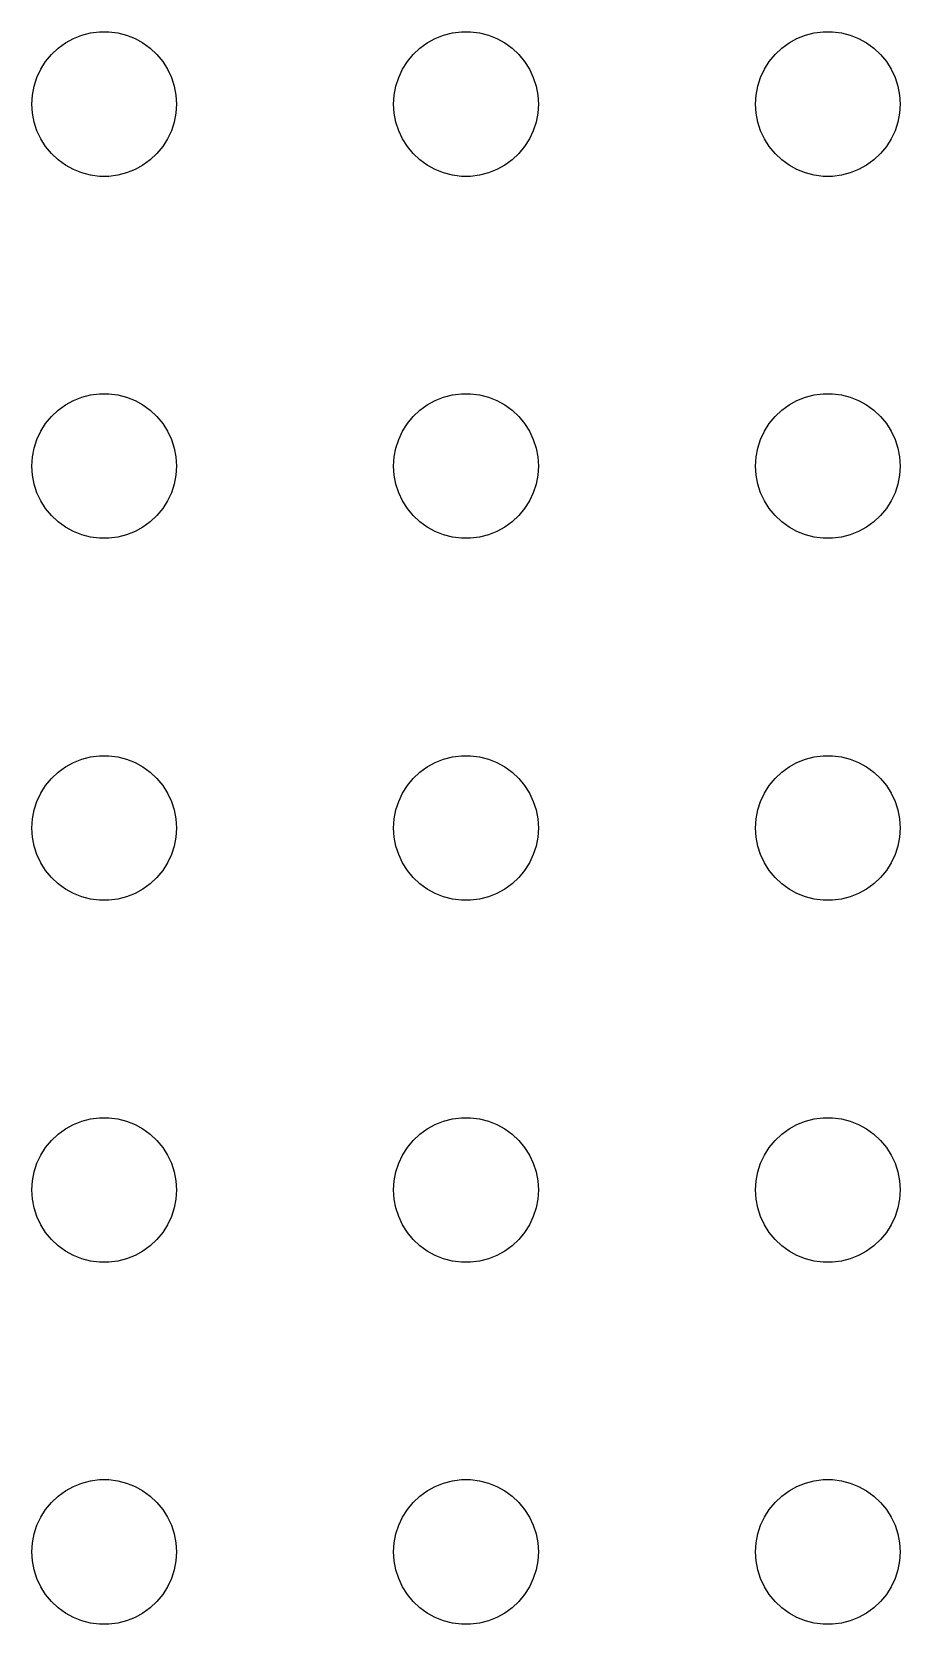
# Model space of a CAD drawing. Header units: metres. Extents: x -150 to 150, y -149 to 149.
# Drawn here: x -99 to -81, y -76.5 to -43.5 of the extents above; entities that cross this region are included whole.
import ezdxf

# ---------------------------------------------------------------- set-up
doc = ezdxf.new("R2010")
doc.units = ezdxf.units.M

msp = doc.modelspace()

# ---------------------------------------------------------------- linework, layer by layer
for p, q in [((-97.9635, -43.5734), (-97.7811, -43.5266)), ((-97.7811, -43.5266), (-97.5942, -43.503)), ((-97.5942, -43.503), (-97.4058, -43.503)), ((-97.4058, -43.503), (-97.2189, -43.5266)), ((-97.2189, -43.5266), (-97.0365, -43.5734)), ((-90.4635, -43.5734), (-90.2811, -43.5266)), ((-90.2811, -43.5266), (-90.0942, -43.503)), ((-90.0942, -43.503), (-89.9058, -43.503)), ((-89.9058, -43.503), (-89.7189, -43.5266)), ((-89.7189, -43.5266), (-89.5365, -43.5734)), ((-82.9635, -43.5734), (-82.7811, -43.5266)), ((-82.7811, -43.5266), (-82.5942, -43.503)), ((-82.5942, -43.503), (-82.4058, -43.503)), ((-82.4058, -43.503), (-82.2189, -43.5266)), ((-82.2189, -43.5266), (-82.0365, -43.5734)), ((-98.5934, -43.9732), (-98.4561, -43.8442)), ((-98.4561, -43.8442), (-98.3037, -43.7335)), ((-98.3037, -43.7335), (-98.1387, -43.6428)), ((-98.1387, -43.6428), (-97.9635, -43.5734)), ((-97.0365, -43.5734), (-96.8613, -43.6428)), ((-96.8613, -43.6428), (-96.6963, -43.7335)), ((-96.6963, -43.7335), (-96.5439, -43.8442)), ((-96.5439, -43.8442), (-96.4065, -43.9732)), ((-91.0934, -43.9732), (-90.9561, -43.8442)), ((-90.9561, -43.8442), (-90.8037, -43.7335)), ((-90.8037, -43.7335), (-90.6387, -43.6428)), ((-90.6387, -43.6428), (-90.4635, -43.5734)), ((-89.5365, -43.5734), (-89.3613, -43.6428)), ((-89.3613, -43.6428), (-89.1963, -43.7335)), ((-89.1963, -43.7335), (-89.0439, -43.8442)), ((-89.0439, -43.8442), (-88.9065, -43.9732)), ((-83.5934, -43.9732), (-83.4561, -43.8442)), ((-83.4561, -43.8442), (-83.3037, -43.7335)), ((-83.3037, -43.7335), (-83.1387, -43.6428)), ((-83.1387, -43.6428), (-82.9635, -43.5734)), ((-82.0365, -43.5734), (-81.8613, -43.6428)), ((-81.8613, -43.6428), (-81.6963, -43.7335)), ((-81.6963, -43.7335), (-81.5439, -43.8442)), ((-81.5439, -43.8442), (-81.4065, -43.9732)), ((-98.8145, -44.2774), (-98.7135, -44.1183)), ((-98.7135, -44.1183), (-98.5934, -43.9732)), ((-96.4065, -43.9732), (-96.2865, -44.1183)), ((-96.2865, -44.1183), (-96.1855, -44.2774)), ((-91.3145, -44.2774), (-91.2135, -44.1183)), ((-91.2135, -44.1183), (-91.0934, -43.9732)), ((-88.9065, -43.9732), (-88.7865, -44.1183)), ((-88.7865, -44.1183), (-88.6855, -44.2774)), ((-83.8145, -44.2774), (-83.7135, -44.1183)), ((-83.7135, -44.1183), (-83.5934, -43.9732)), ((-81.4065, -43.9732), (-81.2865, -44.1183)), ((-81.2865, -44.1183), (-81.1855, -44.2774)), ((-98.9529, -44.627), (-98.8947, -44.4478)), ((-98.8947, -44.4478), (-98.8145, -44.2774)), ((-96.1855, -44.2774), (-96.1053, -44.4478)), ((-96.1053, -44.4478), (-96.0471, -44.627)), ((-91.4529, -44.627), (-91.3947, -44.4478)), ((-91.3947, -44.4478), (-91.3145, -44.2774)), ((-88.6855, -44.2774), (-88.6053, -44.4478)), ((-88.6053, -44.4478), (-88.5471, -44.627)), ((-83.9529, -44.627), (-83.8947, -44.4478)), ((-83.8947, -44.4478), (-83.8145, -44.2774)), ((-81.1855, -44.2774), (-81.1053, -44.4478)), ((-81.1053, -44.4478), (-81.0471, -44.627)), ((-99, -45), (-98.9882, -44.812)), ((-98.9882, -44.812), (-98.9529, -44.627)), ((-96.0471, -44.627), (-96.0118, -44.812)), ((-96.0118, -44.812), (-96, -45)), ((-91.5, -45), (-91.4882, -44.812)), ((-91.4882, -44.812), (-91.4529, -44.627)), ((-88.5471, -44.627), (-88.5118, -44.812)), ((-88.5118, -44.812), (-88.5, -45)), ((-84, -45), (-83.9882, -44.812)), ((-83.9882, -44.812), (-83.9529, -44.627)), ((-81.0471, -44.627), (-81.0118, -44.812)), ((-81.0118, -44.812), (-81, -45)), ((-98.9882, -45.188), (-99, -45)), ((-98.9529, -45.373), (-98.9882, -45.188)), ((-96.0118, -45.188), (-96.0471, -45.373)), ((-96, -45), (-96.0118, -45.188)), ((-91.4882, -45.188), (-91.5, -45)), ((-91.4529, -45.373), (-91.4882, -45.188)), ((-88.5118, -45.188), (-88.5471, -45.373)), ((-88.5, -45), (-88.5118, -45.188)), ((-83.9882, -45.188), (-84, -45)), ((-83.9529, -45.373), (-83.9882, -45.188)), ((-81.0118, -45.188), (-81.0471, -45.373)), ((-81, -45), (-81.0118, -45.188)), ((-98.8947, -45.5522), (-98.9529, -45.373)), ((-96.0471, -45.373), (-96.1053, -45.5522)), ((-91.3947, -45.5522), (-91.4529, -45.373)), ((-88.5471, -45.373), (-88.6053, -45.5522)), ((-83.8947, -45.5522), (-83.9529, -45.373)), ((-81.0471, -45.373), (-81.1053, -45.5522)), ((-98.8145, -45.7226), (-98.8947, -45.5522)), ((-98.7135, -45.8817), (-98.8145, -45.7226)), ((-96.1855, -45.7226), (-96.2865, -45.8817)), ((-96.1053, -45.5522), (-96.1855, -45.7226)), ((-91.3145, -45.7226), (-91.3947, -45.5522)), ((-91.2135, -45.8817), (-91.3145, -45.7226)), ((-88.6855, -45.7226), (-88.7865, -45.8817)), ((-88.6053, -45.5522), (-88.6855, -45.7226)), ((-83.8145, -45.7226), (-83.8947, -45.5522)), ((-83.7135, -45.8817), (-83.8145, -45.7226)), ((-81.1855, -45.7226), (-81.2865, -45.8817)), ((-81.1053, -45.5522), (-81.1855, -45.7226)), ((-98.5934, -46.0268), (-98.7135, -45.8817)), ((-98.4561, -46.1558), (-98.5934, -46.0268)), ((-98.3037, -46.2665), (-98.4561, -46.1558)), ((-96.5439, -46.1558), (-96.6963, -46.2665)), ((-96.4065, -46.0268), (-96.5439, -46.1558)), ((-96.2865, -45.8817), (-96.4065, -46.0268)), ((-91.0934, -46.0268), (-91.2135, -45.8817)), ((-90.9561, -46.1558), (-91.0934, -46.0268)), ((-90.8037, -46.2665), (-90.9561, -46.1558)), ((-89.0439, -46.1558), (-89.1963, -46.2665)), ((-88.9065, -46.0268), (-89.0439, -46.1558)), ((-88.7865, -45.8817), (-88.9065, -46.0268)), ((-83.5934, -46.0268), (-83.7135, -45.8817)), ((-83.4561, -46.1558), (-83.5934, -46.0268)), ((-83.3037, -46.2665), (-83.4561, -46.1558)), ((-81.5439, -46.1558), (-81.6963, -46.2665)), ((-81.4065, -46.0268), (-81.5439, -46.1558)), ((-81.2865, -45.8817), (-81.4065, -46.0268)), ((-98.1387, -46.3572), (-98.3037, -46.2665)), ((-97.9635, -46.4266), (-98.1387, -46.3572)), ((-97.7811, -46.4734), (-97.9635, -46.4266)), ((-97.5942, -46.497), (-97.7811, -46.4734)), ((-97.4058, -46.497), (-97.5942, -46.497)), ((-97.2189, -46.4734), (-97.4058, -46.497)), ((-97.0365, -46.4266), (-97.2189, -46.4734)), ((-96.8613, -46.3572), (-97.0365, -46.4266)), ((-96.6963, -46.2665), (-96.8613, -46.3572)), ((-90.6387, -46.3572), (-90.8037, -46.2665)), ((-90.4635, -46.4266), (-90.6387, -46.3572)), ((-90.2811, -46.4734), (-90.4635, -46.4266)), ((-90.0942, -46.497), (-90.2811, -46.4734)), ((-89.9058, -46.497), (-90.0942, -46.497)), ((-89.7189, -46.4734), (-89.9058, -46.497)), ((-89.5365, -46.4266), (-89.7189, -46.4734)), ((-89.3613, -46.3572), (-89.5365, -46.4266)), ((-89.1963, -46.2665), (-89.3613, -46.3572)), ((-83.1387, -46.3572), (-83.3037, -46.2665)), ((-82.9635, -46.4266), (-83.1387, -46.3572)), ((-82.7811, -46.4734), (-82.9635, -46.4266)), ((-82.5942, -46.497), (-82.7811, -46.4734)), ((-82.4058, -46.497), (-82.5942, -46.497)), ((-82.2189, -46.4734), (-82.4058, -46.497)), ((-82.0365, -46.4266), (-82.2189, -46.4734)), ((-81.8613, -46.3572), (-82.0365, -46.4266)), ((-81.6963, -46.2665), (-81.8613, -46.3572)), ((-98.1387, -51.1428), (-97.9635, -51.0734)), ((-97.9635, -51.0734), (-97.7811, -51.0266)), ((-97.7811, -51.0266), (-97.5942, -51.003)), ((-97.5942, -51.003), (-97.4058, -51.003)), ((-97.4058, -51.003), (-97.2189, -51.0266)), ((-97.2189, -51.0266), (-97.0365, -51.0734)), ((-97.0365, -51.0734), (-96.8613, -51.1428)), ((-90.6387, -51.1428), (-90.4635, -51.0734)), ((-90.4635, -51.0734), (-90.2811, -51.0266)), ((-90.2811, -51.0266), (-90.0942, -51.003)), ((-90.0942, -51.003), (-89.9058, -51.003)), ((-89.9058, -51.003), (-89.7189, -51.0266)), ((-89.7189, -51.0266), (-89.5365, -51.0734)), ((-89.5365, -51.0734), (-89.3613, -51.1428)), ((-83.1387, -51.1428), (-82.9635, -51.0734)), ((-82.9635, -51.0734), (-82.7811, -51.0266)), ((-82.7811, -51.0266), (-82.5942, -51.003)), ((-82.5942, -51.003), (-82.4058, -51.003)), ((-82.4058, -51.003), (-82.2189, -51.0266)), ((-82.2189, -51.0266), (-82.0365, -51.0734)), ((-82.0365, -51.0734), (-81.8613, -51.1428)), ((-98.5934, -51.4732), (-98.4561, -51.3442)), ((-98.4561, -51.3442), (-98.3037, -51.2335)), ((-98.3037, -51.2335), (-98.1387, -51.1428)), ((-96.8613, -51.1428), (-96.6963, -51.2335)), ((-96.6963, -51.2335), (-96.5439, -51.3442)), ((-96.5439, -51.3442), (-96.4065, -51.4732)), ((-91.0934, -51.4732), (-90.9561, -51.3442)), ((-90.9561, -51.3442), (-90.8037, -51.2335)), ((-90.8037, -51.2335), (-90.6387, -51.1428)), ((-89.3613, -51.1428), (-89.1963, -51.2335)), ((-89.1963, -51.2335), (-89.0439, -51.3442)), ((-89.0439, -51.3442), (-88.9065, -51.4732)), ((-83.5934, -51.4732), (-83.4561, -51.3442)), ((-83.4561, -51.3442), (-83.3037, -51.2335)), ((-83.3037, -51.2335), (-83.1387, -51.1428)), ((-81.8613, -51.1428), (-81.6963, -51.2335)), ((-81.6963, -51.2335), (-81.5439, -51.3442)), ((-81.5439, -51.3442), (-81.4065, -51.4732)), ((-98.8947, -51.9478), (-98.8145, -51.7774)), ((-98.8145, -51.7774), (-98.7135, -51.6183)), ((-98.7135, -51.6183), (-98.5934, -51.4732)), ((-96.4065, -51.4732), (-96.2865, -51.6183)), ((-96.2865, -51.6183), (-96.1855, -51.7774)), ((-96.1855, -51.7774), (-96.1053, -51.9478)), ((-91.3947, -51.9478), (-91.3145, -51.7774)), ((-91.3145, -51.7774), (-91.2135, -51.6183)), ((-91.2135, -51.6183), (-91.0934, -51.4732)), ((-88.9065, -51.4732), (-88.7865, -51.6183)), ((-88.7865, -51.6183), (-88.6855, -51.7774)), ((-88.6855, -51.7774), (-88.6053, -51.9478)), ((-83.8947, -51.9478), (-83.8145, -51.7774)), ((-83.8145, -51.7774), (-83.7135, -51.6183)), ((-83.7135, -51.6183), (-83.5934, -51.4732)), ((-81.4065, -51.4732), (-81.2865, -51.6183)), ((-81.2865, -51.6183), (-81.1855, -51.7774)), ((-81.1855, -51.7774), (-81.1053, -51.9478)), ((-98.9882, -52.312), (-98.9529, -52.127)), ((-98.9529, -52.127), (-98.8947, -51.9478)), ((-96.1053, -51.9478), (-96.0471, -52.127)), ((-96.0471, -52.127), (-96.0118, -52.312)), ((-91.4882, -52.312), (-91.4529, -52.127)), ((-91.4529, -52.127), (-91.3947, -51.9478)), ((-88.6053, -51.9478), (-88.5471, -52.127)), ((-88.5471, -52.127), (-88.5118, -52.312)), ((-83.9882, -52.312), (-83.9529, -52.127)), ((-83.9529, -52.127), (-83.8947, -51.9478)), ((-81.1053, -51.9478), (-81.0471, -52.127)), ((-81.0471, -52.127), (-81.0118, -52.312)), ((-99, -52.5), (-98.9882, -52.312)), ((-96.0118, -52.312), (-96, -52.5)), ((-91.5, -52.5), (-91.4882, -52.312)), ((-88.5118, -52.312), (-88.5, -52.5)), ((-84, -52.5), (-83.9882, -52.312)), ((-81.0118, -52.312), (-81, -52.5)), ((-98.9882, -52.688), (-99, -52.5)), ((-98.9529, -52.873), (-98.9882, -52.688)), ((-96.0118, -52.688), (-96.0471, -52.873)), ((-96, -52.5), (-96.0118, -52.688)), ((-91.4882, -52.688), (-91.5, -52.5)), ((-91.4529, -52.873), (-91.4882, -52.688)), ((-88.5118, -52.688), (-88.5471, -52.873)), ((-88.5, -52.5), (-88.5118, -52.688)), ((-83.9882, -52.688), (-84, -52.5)), ((-83.9529, -52.873), (-83.9882, -52.688)), ((-81.0118, -52.688), (-81.0471, -52.873)), ((-81, -52.5), (-81.0118, -52.688)), ((-98.8947, -53.0522), (-98.9529, -52.873)), ((-98.8145, -53.2226), (-98.8947, -53.0522)), ((-96.1053, -53.0522), (-96.1855, -53.2226)), ((-96.0471, -52.873), (-96.1053, -53.0522)), ((-91.3947, -53.0522), (-91.4529, -52.873)), ((-91.3145, -53.2226), (-91.3947, -53.0522)), ((-88.6053, -53.0522), (-88.6855, -53.2226)), ((-88.5471, -52.873), (-88.6053, -53.0522)), ((-83.8947, -53.0522), (-83.9529, -52.873)), ((-83.8145, -53.2226), (-83.8947, -53.0522)), ((-81.1053, -53.0522), (-81.1855, -53.2226)), ((-81.0471, -52.873), (-81.1053, -53.0522)), ((-98.7135, -53.3817), (-98.8145, -53.2226)), ((-98.5934, -53.5268), (-98.7135, -53.3817)), ((-96.2865, -53.3817), (-96.4065, -53.5268)), ((-96.1855, -53.2226), (-96.2865, -53.3817)), ((-91.2135, -53.3817), (-91.3145, -53.2226)), ((-91.0934, -53.5268), (-91.2135, -53.3817)), ((-88.7865, -53.3817), (-88.9065, -53.5268)), ((-88.6855, -53.2226), (-88.7865, -53.3817)), ((-83.7135, -53.3817), (-83.8145, -53.2226)), ((-83.5934, -53.5268), (-83.7135, -53.3817)), ((-81.2865, -53.3817), (-81.4065, -53.5268)), ((-81.1855, -53.2226), (-81.2865, -53.3817)), ((-98.4561, -53.6558), (-98.5934, -53.5268)), ((-98.3037, -53.7665), (-98.4561, -53.6558)), ((-98.1387, -53.8572), (-98.3037, -53.7665)), ((-96.6963, -53.7665), (-96.8613, -53.8572)), ((-96.5439, -53.6558), (-96.6963, -53.7665)), ((-96.4065, -53.5268), (-96.5439, -53.6558)), ((-90.9561, -53.6558), (-91.0934, -53.5268)), ((-90.8037, -53.7665), (-90.9561, -53.6558)), ((-90.6387, -53.8572), (-90.8037, -53.7665)), ((-89.1963, -53.7665), (-89.3613, -53.8572)), ((-89.0439, -53.6558), (-89.1963, -53.7665)), ((-88.9065, -53.5268), (-89.0439, -53.6558)), ((-83.4561, -53.6558), (-83.5934, -53.5268)), ((-83.3037, -53.7665), (-83.4561, -53.6558)), ((-83.1387, -53.8572), (-83.3037, -53.7665)), ((-81.6963, -53.7665), (-81.8613, -53.8572)), ((-81.5439, -53.6558), (-81.6963, -53.7665)), ((-81.4065, -53.5268), (-81.5439, -53.6558)), ((-97.9635, -53.9266), (-98.1387, -53.8572)), ((-97.7811, -53.9734), (-97.9635, -53.9266)), ((-97.5942, -53.997), (-97.7811, -53.9734)), ((-97.4058, -53.997), (-97.5942, -53.997)), ((-97.2189, -53.9734), (-97.4058, -53.997)), ((-97.0365, -53.9266), (-97.2189, -53.9734)), ((-96.8613, -53.8572), (-97.0365, -53.9266)), ((-90.4635, -53.9266), (-90.6387, -53.8572)), ((-90.2811, -53.9734), (-90.4635, -53.9266)), ((-90.0942, -53.997), (-90.2811, -53.9734)), ((-89.9058, -53.997), (-90.0942, -53.997)), ((-89.7189, -53.9734), (-89.9058, -53.997)), ((-89.5365, -53.9266), (-89.7189, -53.9734)), ((-89.3613, -53.8572), (-89.5365, -53.9266)), ((-82.9635, -53.9266), (-83.1387, -53.8572)), ((-82.7811, -53.9734), (-82.9635, -53.9266)), ((-82.5942, -53.997), (-82.7811, -53.9734)), ((-82.4058, -53.997), (-82.5942, -53.997)), ((-82.2189, -53.9734), (-82.4058, -53.997)), ((-82.0365, -53.9266), (-82.2189, -53.9734)), ((-81.8613, -53.8572), (-82.0365, -53.9266)), ((-98.3037, -58.7335), (-98.1387, -58.6428)), ((-98.1387, -58.6428), (-97.9635, -58.5734)), ((-97.9635, -58.5734), (-97.7811, -58.5266)), ((-97.7811, -58.5266), (-97.5942, -58.503)), ((-97.5942, -58.503), (-97.4058, -58.503)), ((-97.4058, -58.503), (-97.2189, -58.5266)), ((-97.2189, -58.5266), (-97.0365, -58.5734)), ((-97.0365, -58.5734), (-96.8613, -58.6428)), ((-96.8613, -58.6428), (-96.6963, -58.7335)), ((-90.8037, -58.7335), (-90.6387, -58.6428)), ((-90.6387, -58.6428), (-90.4635, -58.5734)), ((-90.4635, -58.5734), (-90.2811, -58.5266)), ((-90.2811, -58.5266), (-90.0942, -58.503)), ((-90.0942, -58.503), (-89.9058, -58.503)), ((-89.9058, -58.503), (-89.7189, -58.5266)), ((-89.7189, -58.5266), (-89.5365, -58.5734)), ((-89.5365, -58.5734), (-89.3613, -58.6428)), ((-89.3613, -58.6428), (-89.1963, -58.7335)), ((-83.3037, -58.7335), (-83.1387, -58.6428)), ((-83.1387, -58.6428), (-82.9635, -58.5734)), ((-82.9635, -58.5734), (-82.7811, -58.5266)), ((-82.7811, -58.5266), (-82.5942, -58.503)), ((-82.5942, -58.503), (-82.4058, -58.503)), ((-82.4058, -58.503), (-82.2189, -58.5266)), ((-82.2189, -58.5266), (-82.0365, -58.5734)), ((-82.0365, -58.5734), (-81.8613, -58.6428)), ((-81.8613, -58.6428), (-81.6963, -58.7335)), ((-98.7135, -59.1183), (-98.5934, -58.9732)), ((-98.5934, -58.9732), (-98.4561, -58.8442)), ((-98.4561, -58.8442), (-98.3037, -58.7335)), ((-96.6963, -58.7335), (-96.5439, -58.8442)), ((-96.5439, -58.8442), (-96.4065, -58.9732)), ((-96.4065, -58.9732), (-96.2865, -59.1183)), ((-91.2135, -59.1183), (-91.0934, -58.9732)), ((-91.0934, -58.9732), (-90.9561, -58.8442)), ((-90.9561, -58.8442), (-90.8037, -58.7335)), ((-89.1963, -58.7335), (-89.0439, -58.8442)), ((-89.0439, -58.8442), (-88.9065, -58.9732)), ((-88.9065, -58.9732), (-88.7865, -59.1183)), ((-83.7135, -59.1183), (-83.5934, -58.9732)), ((-83.5934, -58.9732), (-83.4561, -58.8442)), ((-83.4561, -58.8442), (-83.3037, -58.7335)), ((-81.6963, -58.7335), (-81.5439, -58.8442)), ((-81.5439, -58.8442), (-81.4065, -58.9732)), ((-81.4065, -58.9732), (-81.2865, -59.1183)), ((-98.8947, -59.4478), (-98.8145, -59.2774)), ((-98.8145, -59.2774), (-98.7135, -59.1183)), ((-96.2865, -59.1183), (-96.1855, -59.2774)), ((-96.1855, -59.2774), (-96.1053, -59.4478)), ((-91.3947, -59.4478), (-91.3145, -59.2774)), ((-91.3145, -59.2774), (-91.2135, -59.1183)), ((-88.7865, -59.1183), (-88.6855, -59.2774)), ((-88.6855, -59.2774), (-88.6053, -59.4478)), ((-83.8947, -59.4478), (-83.8145, -59.2774)), ((-83.8145, -59.2774), (-83.7135, -59.1183)), ((-81.2865, -59.1183), (-81.1855, -59.2774)), ((-81.1855, -59.2774), (-81.1053, -59.4478)), ((-98.9882, -59.812), (-98.9529, -59.627)), ((-98.9529, -59.627), (-98.8947, -59.4478)), ((-96.1053, -59.4478), (-96.0471, -59.627)), ((-96.0471, -59.627), (-96.0118, -59.812)), ((-91.4882, -59.812), (-91.4529, -59.627)), ((-91.4529, -59.627), (-91.3947, -59.4478)), ((-88.6053, -59.4478), (-88.5471, -59.627)), ((-88.5471, -59.627), (-88.5118, -59.812)), ((-83.9882, -59.812), (-83.9529, -59.627)), ((-83.9529, -59.627), (-83.8947, -59.4478)), ((-81.1053, -59.4478), (-81.0471, -59.627)), ((-81.0471, -59.627), (-81.0118, -59.812)), ((-99, -60), (-98.9882, -59.812)), ((-98.9882, -60.188), (-99, -60)), ((-96.0118, -59.812), (-96, -60)), ((-96, -60), (-96.0118, -60.188)), ((-91.5, -60), (-91.4882, -59.812)), ((-91.4882, -60.188), (-91.5, -60)), ((-88.5118, -59.812), (-88.5, -60)), ((-88.5, -60), (-88.5118, -60.188)), ((-84, -60), (-83.9882, -59.812)), ((-83.9882, -60.188), (-84, -60)), ((-81.0118, -59.812), (-81, -60)), ((-81, -60), (-81.0118, -60.188)), ((-98.9529, -60.373), (-98.9882, -60.188)), ((-98.8947, -60.5522), (-98.9529, -60.373)), ((-96.0471, -60.373), (-96.1053, -60.5522)), ((-96.0118, -60.188), (-96.0471, -60.373)), ((-91.4529, -60.373), (-91.4882, -60.188)), ((-91.3947, -60.5522), (-91.4529, -60.373)), ((-88.5471, -60.373), (-88.6053, -60.5522)), ((-88.5118, -60.188), (-88.5471, -60.373)), ((-83.9529, -60.373), (-83.9882, -60.188)), ((-83.8947, -60.5522), (-83.9529, -60.373)), ((-81.0471, -60.373), (-81.1053, -60.5522)), ((-81.0118, -60.188), (-81.0471, -60.373)), ((-98.8145, -60.7226), (-98.8947, -60.5522)), ((-96.1053, -60.5522), (-96.1855, -60.7226)), ((-91.3145, -60.7226), (-91.3947, -60.5522)), ((-88.6053, -60.5522), (-88.6855, -60.7226)), ((-83.8145, -60.7226), (-83.8947, -60.5522)), ((-81.1053, -60.5522), (-81.1855, -60.7226)), ((-98.7135, -60.8817), (-98.8145, -60.7226)), ((-98.5934, -61.0268), (-98.7135, -60.8817)), ((-98.4561, -61.1558), (-98.5934, -61.0268)), ((-96.4065, -61.0268), (-96.5439, -61.1558)), ((-96.2865, -60.8817), (-96.4065, -61.0268)), ((-96.1855, -60.7226), (-96.2865, -60.8817)), ((-91.2135, -60.8817), (-91.3145, -60.7226)), ((-91.0934, -61.0268), (-91.2135, -60.8817)), ((-90.9561, -61.1558), (-91.0934, -61.0268)), ((-88.9065, -61.0268), (-89.0439, -61.1558)), ((-88.7865, -60.8817), (-88.9065, -61.0268)), ((-88.6855, -60.7226), (-88.7865, -60.8817)), ((-83.7135, -60.8817), (-83.8145, -60.7226)), ((-83.5934, -61.0268), (-83.7135, -60.8817)), ((-83.4561, -61.1558), (-83.5934, -61.0268)), ((-81.4065, -61.0268), (-81.5439, -61.1558)), ((-81.2865, -60.8817), (-81.4065, -61.0268)), ((-81.1855, -60.7226), (-81.2865, -60.8817)), ((-98.3037, -61.2665), (-98.4561, -61.1558)), ((-98.1387, -61.3572), (-98.3037, -61.2665)), ((-97.9635, -61.4266), (-98.1387, -61.3572)), ((-96.8613, -61.3572), (-97.0365, -61.4266)), ((-96.6963, -61.2665), (-96.8613, -61.3572)), ((-96.5439, -61.1558), (-96.6963, -61.2665)), ((-90.8037, -61.2665), (-90.9561, -61.1558)), ((-90.6387, -61.3572), (-90.8037, -61.2665)), ((-90.4635, -61.4266), (-90.6387, -61.3572)), ((-89.3613, -61.3572), (-89.5365, -61.4266)), ((-89.1963, -61.2665), (-89.3613, -61.3572)), ((-89.0439, -61.1558), (-89.1963, -61.2665)), ((-83.3037, -61.2665), (-83.4561, -61.1558)), ((-83.1387, -61.3572), (-83.3037, -61.2665)), ((-82.9635, -61.4266), (-83.1387, -61.3572)), ((-81.8613, -61.3572), (-82.0365, -61.4266)), ((-81.6963, -61.2665), (-81.8613, -61.3572)), ((-81.5439, -61.1558), (-81.6963, -61.2665)), ((-97.7811, -61.4734), (-97.9635, -61.4266)), ((-97.5942, -61.497), (-97.7811, -61.4734)), ((-97.4058, -61.497), (-97.5942, -61.497)), ((-97.2189, -61.4734), (-97.4058, -61.497)), ((-97.0365, -61.4266), (-97.2189, -61.4734)), ((-90.2811, -61.4734), (-90.4635, -61.4266)), ((-90.0942, -61.497), (-90.2811, -61.4734)), ((-89.9058, -61.497), (-90.0942, -61.497)), ((-89.7189, -61.4734), (-89.9058, -61.497)), ((-89.5365, -61.4266), (-89.7189, -61.4734)), ((-82.7811, -61.4734), (-82.9635, -61.4266)), ((-82.5942, -61.497), (-82.7811, -61.4734)), ((-82.4058, -61.497), (-82.5942, -61.497)), ((-82.2189, -61.4734), (-82.4058, -61.497)), ((-82.0365, -61.4266), (-82.2189, -61.4734)), ((-98.4561, -66.3442), (-98.3037, -66.2335)), ((-98.3037, -66.2335), (-98.1387, -66.1428)), ((-98.1387, -66.1428), (-97.9635, -66.0734)), ((-97.9635, -66.0734), (-97.7811, -66.0266)), ((-97.7811, -66.0266), (-97.5942, -66.003)), ((-97.5942, -66.003), (-97.4058, -66.003)), ((-97.4058, -66.003), (-97.2189, -66.0266)), ((-97.2189, -66.0266), (-97.0365, -66.0734)), ((-97.0365, -66.0734), (-96.8613, -66.1428)), ((-96.8613, -66.1428), (-96.6963, -66.2335)), ((-96.6963, -66.2335), (-96.5439, -66.3442)), ((-90.9561, -66.3442), (-90.8037, -66.2335)), ((-90.8037, -66.2335), (-90.6387, -66.1428)), ((-90.6387, -66.1428), (-90.4635, -66.0734)), ((-90.4635, -66.0734), (-90.2811, -66.0266)), ((-90.2811, -66.0266), (-90.0942, -66.003)), ((-90.0942, -66.003), (-89.9058, -66.003)), ((-89.9058, -66.003), (-89.7189, -66.0266)), ((-89.7189, -66.0266), (-89.5365, -66.0734)), ((-89.5365, -66.0734), (-89.3613, -66.1428)), ((-89.3613, -66.1428), (-89.1963, -66.2335)), ((-89.1963, -66.2335), (-89.0439, -66.3442)), ((-83.4561, -66.3442), (-83.3037, -66.2335)), ((-83.3037, -66.2335), (-83.1387, -66.1428)), ((-83.1387, -66.1428), (-82.9635, -66.0734)), ((-82.9635, -66.0734), (-82.7811, -66.0266)), ((-82.7811, -66.0266), (-82.5942, -66.003)), ((-82.5942, -66.003), (-82.4058, -66.003)), ((-82.4058, -66.003), (-82.2189, -66.0266)), ((-82.2189, -66.0266), (-82.0365, -66.0734)), ((-82.0365, -66.0734), (-81.8613, -66.1428)), ((-81.8613, -66.1428), (-81.6963, -66.2335)), ((-81.6963, -66.2335), (-81.5439, -66.3442)), ((-98.8145, -66.7774), (-98.7135, -66.6183)), ((-98.7135, -66.6183), (-98.5934, -66.4732)), ((-98.5934, -66.4732), (-98.4561, -66.3442)), ((-96.5439, -66.3442), (-96.4065, -66.4732)), ((-96.4065, -66.4732), (-96.2865, -66.6183)), ((-96.2865, -66.6183), (-96.1855, -66.7774)), ((-91.3145, -66.7774), (-91.2135, -66.6183)), ((-91.2135, -66.6183), (-91.0934, -66.4732)), ((-91.0934, -66.4732), (-90.9561, -66.3442)), ((-89.0439, -66.3442), (-88.9065, -66.4732)), ((-88.9065, -66.4732), (-88.7865, -66.6183)), ((-88.7865, -66.6183), (-88.6855, -66.7774)), ((-83.8145, -66.7774), (-83.7135, -66.6183)), ((-83.7135, -66.6183), (-83.5934, -66.4732)), ((-83.5934, -66.4732), (-83.4561, -66.3442)), ((-81.5439, -66.3442), (-81.4065, -66.4732)), ((-81.4065, -66.4732), (-81.2865, -66.6183)), ((-81.2865, -66.6183), (-81.1855, -66.7774)), ((-98.9529, -67.127), (-98.8947, -66.9478)), ((-98.8947, -66.9478), (-98.8145, -66.7774)), ((-96.1855, -66.7774), (-96.1053, -66.9478)), ((-96.1053, -66.9478), (-96.0471, -67.127)), ((-91.4529, -67.127), (-91.3947, -66.9478)), ((-91.3947, -66.9478), (-91.3145, -66.7774)), ((-88.6855, -66.7774), (-88.6053, -66.9478)), ((-88.6053, -66.9478), (-88.5471, -67.127)), ((-83.9529, -67.127), (-83.8947, -66.9478)), ((-83.8947, -66.9478), (-83.8145, -66.7774)), ((-81.1855, -66.7774), (-81.1053, -66.9478)), ((-81.1053, -66.9478), (-81.0471, -67.127)), ((-98.9882, -67.312), (-98.9529, -67.127)), ((-96.0471, -67.127), (-96.0118, -67.312)), ((-91.4882, -67.312), (-91.4529, -67.127)), ((-88.5471, -67.127), (-88.5118, -67.312)), ((-83.9882, -67.312), (-83.9529, -67.127)), ((-81.0471, -67.127), (-81.0118, -67.312)), ((-99, -67.5), (-98.9882, -67.312)), ((-98.9882, -67.688), (-99, -67.5)), ((-96.0118, -67.312), (-96, -67.5)), ((-96, -67.5), (-96.0118, -67.688)), ((-91.5, -67.5), (-91.4882, -67.312)), ((-91.4882, -67.688), (-91.5, -67.5)), ((-88.5118, -67.312), (-88.5, -67.5)), ((-88.5, -67.5), (-88.5118, -67.688)), ((-84, -67.5), (-83.9882, -67.312)), ((-83.9882, -67.688), (-84, -67.5)), ((-81.0118, -67.312), (-81, -67.5)), ((-81, -67.5), (-81.0118, -67.688)), ((-98.9529, -67.873), (-98.9882, -67.688)), ((-98.8947, -68.0522), (-98.9529, -67.873)), ((-96.0471, -67.873), (-96.1053, -68.0522)), ((-96.0118, -67.688), (-96.0471, -67.873)), ((-91.4529, -67.873), (-91.4882, -67.688)), ((-91.3947, -68.0522), (-91.4529, -67.873)), ((-88.5471, -67.873), (-88.6053, -68.0522)), ((-88.5118, -67.688), (-88.5471, -67.873)), ((-83.9529, -67.873), (-83.9882, -67.688)), ((-83.8947, -68.0522), (-83.9529, -67.873)), ((-81.0471, -67.873), (-81.1053, -68.0522)), ((-81.0118, -67.688), (-81.0471, -67.873)), ((-98.8145, -68.2226), (-98.8947, -68.0522)), ((-98.7135, -68.3817), (-98.8145, -68.2226)), ((-96.1855, -68.2226), (-96.2865, -68.3817)), ((-96.1053, -68.0522), (-96.1855, -68.2226)), ((-91.3145, -68.2226), (-91.3947, -68.0522)), ((-91.2135, -68.3817), (-91.3145, -68.2226)), ((-88.6855, -68.2226), (-88.7865, -68.3817)), ((-88.6053, -68.0522), (-88.6855, -68.2226)), ((-83.8145, -68.2226), (-83.8947, -68.0522)), ((-83.7135, -68.3817), (-83.8145, -68.2226)), ((-81.1855, -68.2226), (-81.2865, -68.3817)), ((-81.1053, -68.0522), (-81.1855, -68.2226)), ((-98.5934, -68.5268), (-98.7135, -68.3817)), ((-98.4561, -68.6558), (-98.5934, -68.5268)), ((-96.4065, -68.5268), (-96.5439, -68.6558)), ((-96.2865, -68.3817), (-96.4065, -68.5268)), ((-91.0934, -68.5268), (-91.2135, -68.3817)), ((-90.9561, -68.6558), (-91.0934, -68.5268)), ((-88.9065, -68.5268), (-89.0439, -68.6558)), ((-88.7865, -68.3817), (-88.9065, -68.5268)), ((-83.5934, -68.5268), (-83.7135, -68.3817)), ((-83.4561, -68.6558), (-83.5934, -68.5268)), ((-81.4065, -68.5268), (-81.5439, -68.6558)), ((-81.2865, -68.3817), (-81.4065, -68.5268)), ((-98.3037, -68.7665), (-98.4561, -68.6558)), ((-98.1387, -68.8572), (-98.3037, -68.7665)), ((-97.9635, -68.9266), (-98.1387, -68.8572)), ((-97.7811, -68.9734), (-97.9635, -68.9266)), ((-97.0365, -68.9266), (-97.2189, -68.9734)), ((-96.8613, -68.8572), (-97.0365, -68.9266)), ((-96.6963, -68.7665), (-96.8613, -68.8572)), ((-96.5439, -68.6558), (-96.6963, -68.7665)), ((-90.8037, -68.7665), (-90.9561, -68.6558)), ((-90.6387, -68.8572), (-90.8037, -68.7665)), ((-90.4635, -68.9266), (-90.6387, -68.8572)), ((-90.2811, -68.9734), (-90.4635, -68.9266)), ((-89.5365, -68.9266), (-89.7189, -68.9734)), ((-89.3613, -68.8572), (-89.5365, -68.9266)), ((-89.1963, -68.7665), (-89.3613, -68.8572)), ((-89.0439, -68.6558), (-89.1963, -68.7665)), ((-83.3037, -68.7665), (-83.4561, -68.6558)), ((-83.1387, -68.8572), (-83.3037, -68.7665)), ((-82.9635, -68.9266), (-83.1387, -68.8572)), ((-82.7811, -68.9734), (-82.9635, -68.9266)), ((-82.0365, -68.9266), (-82.2189, -68.9734)), ((-81.8613, -68.8572), (-82.0365, -68.9266)), ((-81.6963, -68.7665), (-81.8613, -68.8572)), ((-81.5439, -68.6558), (-81.6963, -68.7665)), ((-97.5942, -68.997), (-97.7811, -68.9734)), ((-97.4058, -68.997), (-97.5942, -68.997)), ((-97.2189, -68.9734), (-97.4058, -68.997)), ((-90.0942, -68.997), (-90.2811, -68.9734)), ((-89.9058, -68.997), (-90.0942, -68.997)), ((-89.7189, -68.9734), (-89.9058, -68.997)), ((-82.5942, -68.997), (-82.7811, -68.9734)), ((-82.4058, -68.997), (-82.5942, -68.997)), ((-82.2189, -68.9734), (-82.4058, -68.997)), ((-98.1387, -73.6428), (-97.9635, -73.5734)), ((-97.9635, -73.5734), (-97.7811, -73.5266)), ((-97.7811, -73.5266), (-97.5942, -73.503)), ((-97.5942, -73.503), (-97.4058, -73.503)), ((-97.4058, -73.503), (-97.2189, -73.5266)), ((-97.2189, -73.5266), (-97.0365, -73.5734)), ((-97.0365, -73.5734), (-96.8613, -73.6428)), ((-90.6387, -73.6428), (-90.4635, -73.5734)), ((-90.4635, -73.5734), (-90.2811, -73.5266)), ((-90.2811, -73.5266), (-90.0942, -73.503)), ((-90.0942, -73.503), (-89.9058, -73.503)), ((-89.9058, -73.503), (-89.7189, -73.5266)), ((-89.7189, -73.5266), (-89.5365, -73.5734)), ((-89.5365, -73.5734), (-89.3613, -73.6428)), ((-83.1387, -73.6428), (-82.9635, -73.5734)), ((-82.9635, -73.5734), (-82.7811, -73.5266)), ((-82.7811, -73.5266), (-82.5942, -73.503)), ((-82.5942, -73.503), (-82.4058, -73.503)), ((-82.4058, -73.503), (-82.2189, -73.5266)), ((-82.2189, -73.5266), (-82.0365, -73.5734)), ((-82.0365, -73.5734), (-81.8613, -73.6428)), ((-98.5934, -73.9732), (-98.4561, -73.8442)), ((-98.4561, -73.8442), (-98.3037, -73.7335)), ((-98.3037, -73.7335), (-98.1387, -73.6428)), ((-96.8613, -73.6428), (-96.6963, -73.7335)), ((-96.6963, -73.7335), (-96.5439, -73.8442)), ((-96.5439, -73.8442), (-96.4065, -73.9732)), ((-91.0934, -73.9732), (-90.9561, -73.8442)), ((-90.9561, -73.8442), (-90.8037, -73.7335)), ((-90.8037, -73.7335), (-90.6387, -73.6428)), ((-89.3613, -73.6428), (-89.1963, -73.7335)), ((-89.1963, -73.7335), (-89.0439, -73.8442)), ((-89.0439, -73.8442), (-88.9065, -73.9732)), ((-83.5934, -73.9732), (-83.4561, -73.8442)), ((-83.4561, -73.8442), (-83.3037, -73.7335)), ((-83.3037, -73.7335), (-83.1387, -73.6428)), ((-81.8613, -73.6428), (-81.6963, -73.7335)), ((-81.6963, -73.7335), (-81.5439, -73.8442)), ((-81.5439, -73.8442), (-81.4065, -73.9732)), ((-98.8145, -74.2774), (-98.7135, -74.1183)), ((-98.7135, -74.1183), (-98.5934, -73.9732)), ((-96.4065, -73.9732), (-96.2865, -74.1183)), ((-96.2865, -74.1183), (-96.1855, -74.2774)), ((-91.3145, -74.2774), (-91.2135, -74.1183)), ((-91.2135, -74.1183), (-91.0934, -73.9732)), ((-88.9065, -73.9732), (-88.7865, -74.1183)), ((-88.7865, -74.1183), (-88.6855, -74.2774)), ((-83.8145, -74.2774), (-83.7135, -74.1183)), ((-83.7135, -74.1183), (-83.5934, -73.9732)), ((-81.4065, -73.9732), (-81.2865, -74.1183)), ((-81.2865, -74.1183), (-81.1855, -74.2774)), ((-98.9529, -74.627), (-98.8947, -74.4478)), ((-98.8947, -74.4478), (-98.8145, -74.2774)), ((-96.1855, -74.2774), (-96.1053, -74.4478)), ((-96.1053, -74.4478), (-96.0471, -74.627)), ((-91.4529, -74.627), (-91.3947, -74.4478)), ((-91.3947, -74.4478), (-91.3145, -74.2774)), ((-88.6855, -74.2774), (-88.6053, -74.4478)), ((-88.6053, -74.4478), (-88.5471, -74.627)), ((-83.9529, -74.627), (-83.8947, -74.4478)), ((-83.8947, -74.4478), (-83.8145, -74.2774)), ((-81.1855, -74.2774), (-81.1053, -74.4478)), ((-81.1053, -74.4478), (-81.0471, -74.627)), ((-99, -75), (-98.9882, -74.812)), ((-98.9882, -74.812), (-98.9529, -74.627)), ((-96.0471, -74.627), (-96.0118, -74.812)), ((-96.0118, -74.812), (-96, -75)), ((-91.5, -75), (-91.4882, -74.812)), ((-91.4882, -74.812), (-91.4529, -74.627)), ((-88.5471, -74.627), (-88.5118, -74.812)), ((-88.5118, -74.812), (-88.5, -75)), ((-84, -75), (-83.9882, -74.812)), ((-83.9882, -74.812), (-83.9529, -74.627)), ((-81.0471, -74.627), (-81.0118, -74.812)), ((-81.0118, -74.812), (-81, -75)), ((-98.9882, -75.188), (-99, -75)), ((-98.9529, -75.373), (-98.9882, -75.188)), ((-96.0118, -75.188), (-96.0471, -75.373)), ((-96, -75), (-96.0118, -75.188)), ((-91.4882, -75.188), (-91.5, -75)), ((-91.4529, -75.373), (-91.4882, -75.188)), ((-88.5118, -75.188), (-88.5471, -75.373)), ((-88.5, -75), (-88.5118, -75.188)), ((-83.9882, -75.188), (-84, -75)), ((-83.9529, -75.373), (-83.9882, -75.188)), ((-81.0118, -75.188), (-81.0471, -75.373)), ((-81, -75), (-81.0118, -75.188)), ((-98.8947, -75.5522), (-98.9529, -75.373)), ((-98.8145, -75.7226), (-98.8947, -75.5522)), ((-96.1053, -75.5522), (-96.1855, -75.7226)), ((-96.0471, -75.373), (-96.1053, -75.5522)), ((-91.3947, -75.5522), (-91.4529, -75.373)), ((-91.3145, -75.7226), (-91.3947, -75.5522)), ((-88.6053, -75.5522), (-88.6855, -75.7226)), ((-88.5471, -75.373), (-88.6053, -75.5522)), ((-83.8947, -75.5522), (-83.9529, -75.373)), ((-83.8145, -75.7226), (-83.8947, -75.5522)), ((-81.1053, -75.5522), (-81.1855, -75.7226)), ((-81.0471, -75.373), (-81.1053, -75.5522)), ((-98.7135, -75.8817), (-98.8145, -75.7226)), ((-98.5934, -76.0268), (-98.7135, -75.8817)), ((-96.2865, -75.8817), (-96.4065, -76.0268)), ((-96.1855, -75.7226), (-96.2865, -75.8817)), ((-91.2135, -75.8817), (-91.3145, -75.7226)), ((-91.0934, -76.0268), (-91.2135, -75.8817)), ((-88.7865, -75.8817), (-88.9065, -76.0268)), ((-88.6855, -75.7226), (-88.7865, -75.8817)), ((-83.7135, -75.8817), (-83.8145, -75.7226)), ((-83.5934, -76.0268), (-83.7135, -75.8817)), ((-81.2865, -75.8817), (-81.4065, -76.0268)), ((-81.1855, -75.7226), (-81.2865, -75.8817)), ((-98.4561, -76.1558), (-98.5934, -76.0268)), ((-98.3037, -76.2665), (-98.4561, -76.1558)), ((-96.5439, -76.1558), (-96.6963, -76.2665)), ((-96.4065, -76.0268), (-96.5439, -76.1558)), ((-90.9561, -76.1558), (-91.0934, -76.0268)), ((-90.8037, -76.2665), (-90.9561, -76.1558)), ((-89.0439, -76.1558), (-89.1963, -76.2665)), ((-88.9065, -76.0268), (-89.0439, -76.1558)), ((-83.4561, -76.1558), (-83.5934, -76.0268)), ((-83.3037, -76.2665), (-83.4561, -76.1558)), ((-81.5439, -76.1558), (-81.6963, -76.2665)), ((-81.4065, -76.0268), (-81.5439, -76.1558)), ((-98.1387, -76.3572), (-98.3037, -76.2665)), ((-97.9635, -76.4266), (-98.1387, -76.3572)), ((-97.7811, -76.4734), (-97.9635, -76.4266)), ((-97.5942, -76.497), (-97.7811, -76.4734)), ((-97.4058, -76.497), (-97.5942, -76.497)), ((-97.2189, -76.4734), (-97.4058, -76.497)), ((-97.0365, -76.4266), (-97.2189, -76.4734)), ((-96.8613, -76.3572), (-97.0365, -76.4266)), ((-96.6963, -76.2665), (-96.8613, -76.3572)), ((-90.6387, -76.3572), (-90.8037, -76.2665)), ((-90.4635, -76.4266), (-90.6387, -76.3572)), ((-90.2811, -76.4734), (-90.4635, -76.4266)), ((-90.0942, -76.497), (-90.2811, -76.4734)), ((-89.9058, -76.497), (-90.0942, -76.497)), ((-89.7189, -76.4734), (-89.9058, -76.497)), ((-89.5365, -76.4266), (-89.7189, -76.4734)), ((-89.3613, -76.3572), (-89.5365, -76.4266)), ((-89.1963, -76.2665), (-89.3613, -76.3572)), ((-83.1387, -76.3572), (-83.3037, -76.2665)), ((-82.9635, -76.4266), (-83.1387, -76.3572)), ((-82.7811, -76.4734), (-82.9635, -76.4266)), ((-82.5942, -76.497), (-82.7811, -76.4734)), ((-82.4058, -76.497), (-82.5942, -76.497)), ((-82.2189, -76.4734), (-82.4058, -76.497)), ((-82.0365, -76.4266), (-82.2189, -76.4734)), ((-81.8613, -76.3572), (-82.0365, -76.4266)), ((-81.6963, -76.2665), (-81.8613, -76.3572))]:
    msp.add_line(p, q)

doc.saveas('drawing.dxf')
